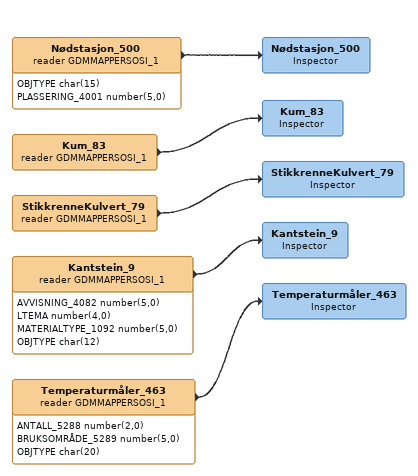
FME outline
Nødstasjon_500 (reader GDMMAPPERSOSI_1)
    attributes: OBJTYPE char(15), PLASSERING_4001 number(5,0)
    -> Nødstasjon_500
Nødstasjon_500: Inspector
Kum_83 (reader GDMMAPPERSOSI_1)
    -> Kum_83
Kum_83: Inspector
StikkrenneKulvert_79 (reader GDMMAPPERSOSI_1)
    -> StikkrenneKulvert_79
StikkrenneKulvert_79: Inspector
Kantstein_9 (reader GDMMAPPERSOSI_1)
    attributes: AVVISNING_4082 number(5,0), LTEMA number(4,0), MATERIALTYPE_1092 number(5,0), OBJTYPE char(12)
    -> Kantstein_9
Kantstein_9: Inspector
Temperaturmåler_463 (reader GDMMAPPERSOSI_1)
    attributes: ANTALL_5288 number(2,0), BRUKSOMRÅDE_5289 number(5,0), OBJTYPE char(20)
    -> Temperaturmåler_463
Temperaturmåler_463: Inspector
